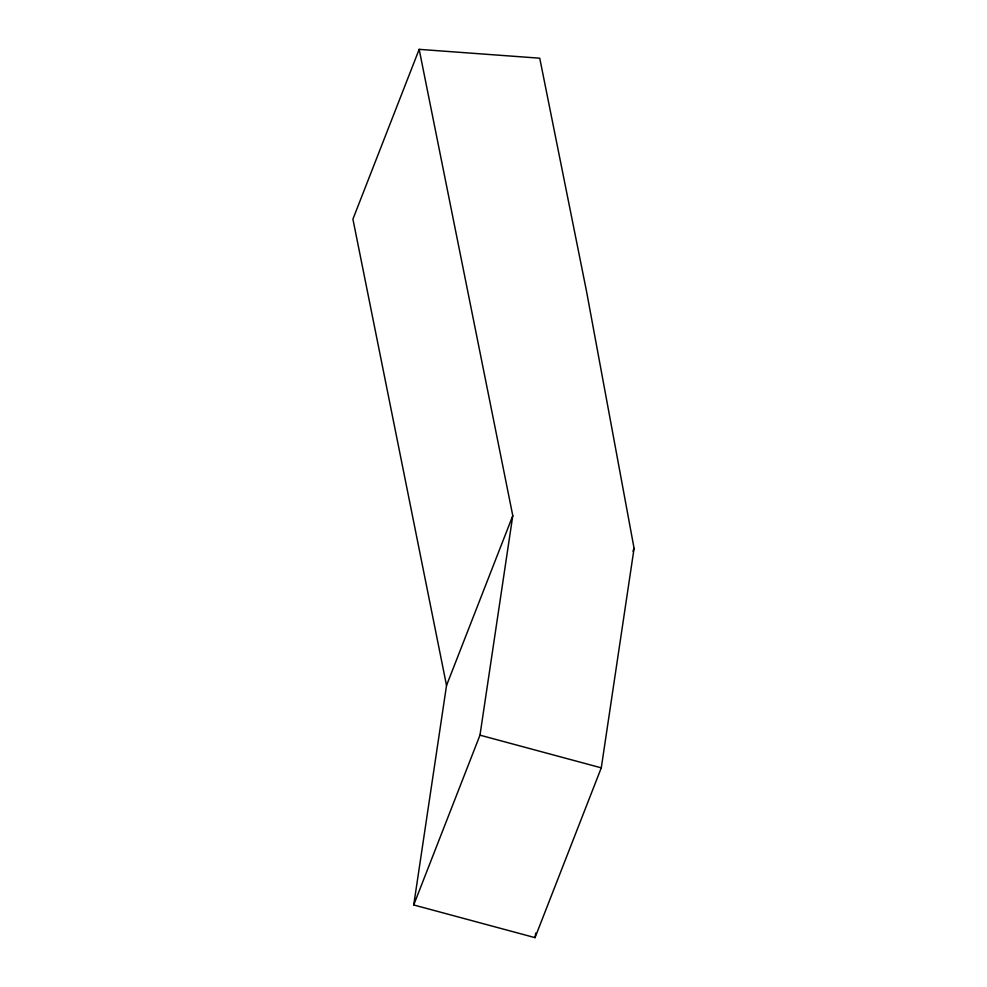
<?xml version="1.0" encoding="UTF-8"?>
<svg xmlns="http://www.w3.org/2000/svg" width="987" height="987" viewBox="0 0 987 987"><rect width="100%" height="100%" fill="white"/><g stroke="black" fill="none" stroke-linecap="round" stroke-linejoin="round"><path stroke-width="1.48" d="M413.726 904.968L446.531 685.471L512.784 515.67L419.167 49.35L539.741 58.196L586.537 291.362L634.086 548.353L601.28 767.849L535.028 937.65L413.726 904.968L479.978 735.167L512.784 515.67M535.028 937.65L535.707 933.073M419.167 49.35L352.914 219.151L446.531 685.471M632.975 551.215L634.086 548.353M479.978 735.167L601.28 767.849"/></g></svg>
